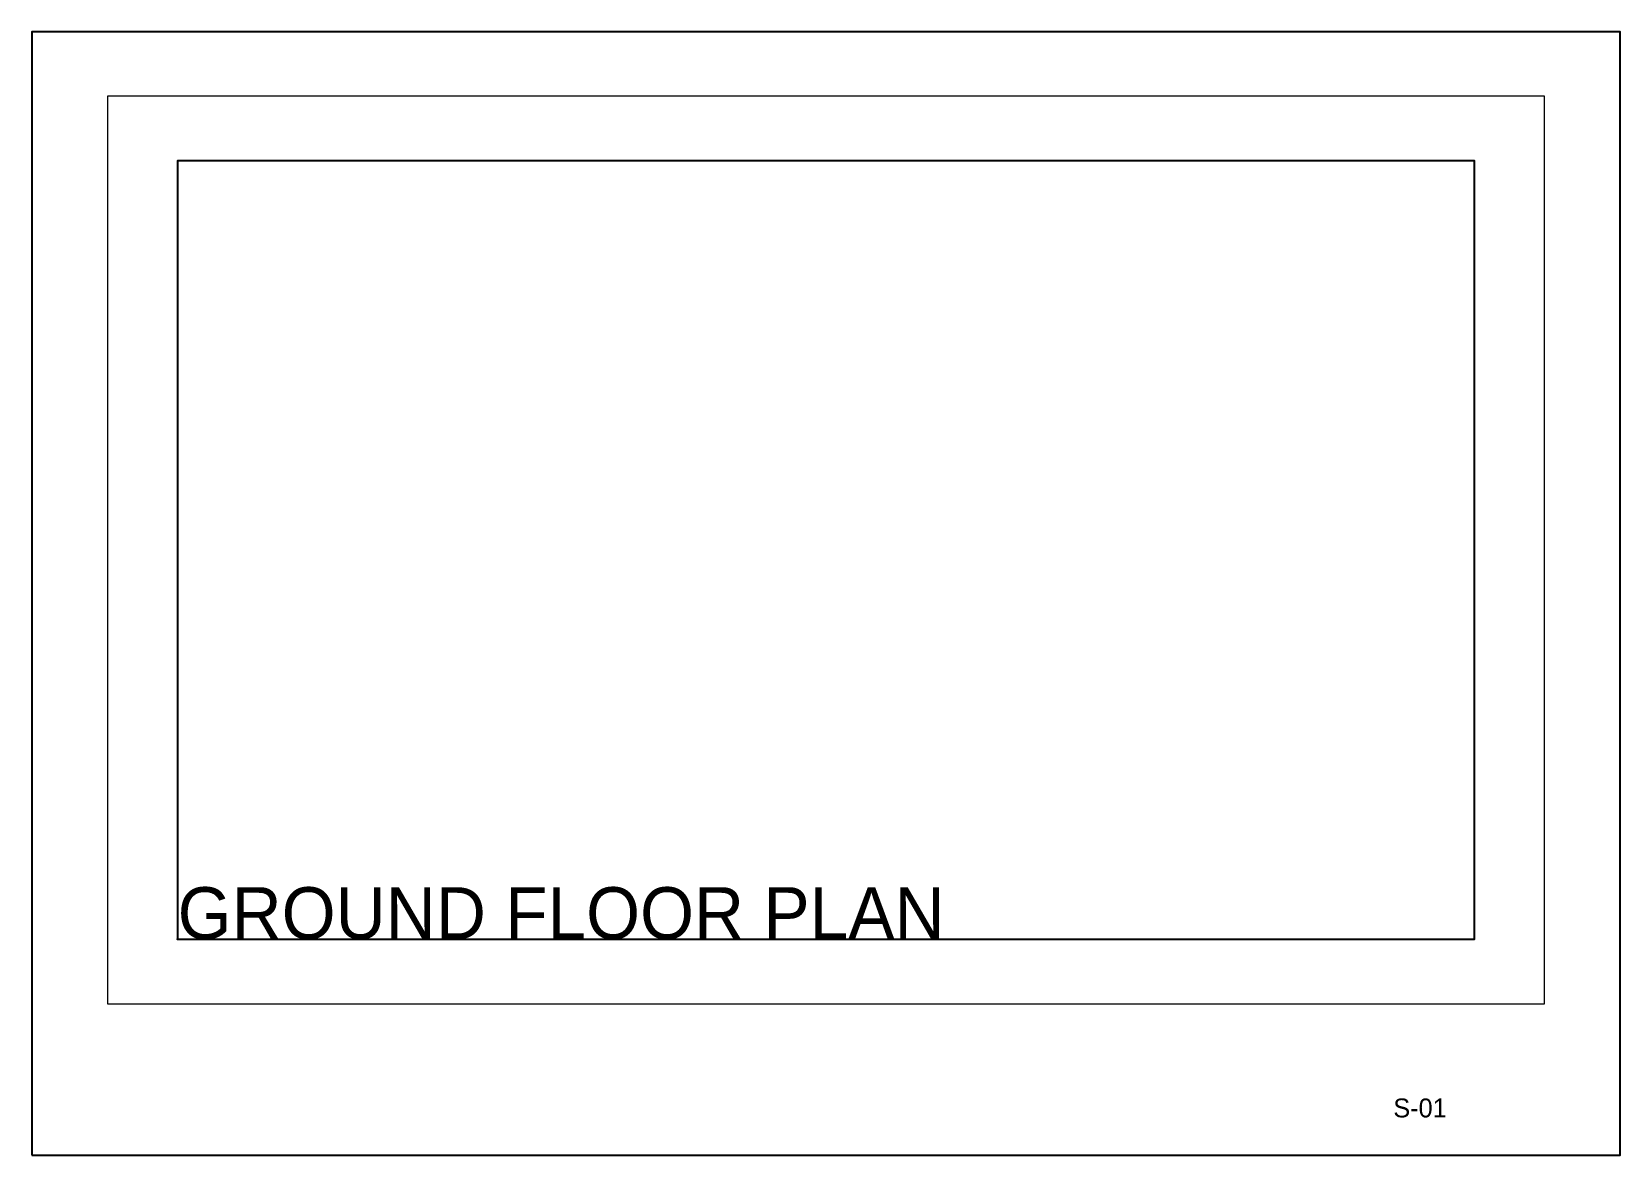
# Paper-space layout 'A3 SHEET' of a CAD drawing. Header units: millimetres. Extents: x 0 to 420, y 0 to 297.
# The model-space entities are those that its viewports show. They can reach past a viewport. Long polylines and large blocks are cut down to what shows.
import ezdxf

# ---------------------------------------------------------------- set-up
doc = ezdxf.new("R2010")
doc.units = ezdxf.units.MM
doc.layers.add('SLAB', color=3, linetype='Continuous')
doc.layers.add('TITLE', color=7, linetype='Continuous')

msp = doc.modelspace()

# ---------------------------------------------------------------- linework, layer by layer
at = {"layer": 'SLAB'}
msp.add_lwpolyline([(0, 0), (10000, 0), (10000, 6000), (0, 6000)], close=True, dxfattribs=at)
msp.add_point((0, 0), dxfattribs=at)

# ---------------------------------------------------------------- texts
at = {"layer": 'TITLE'}
msp.add_text('GROUND FLOOR PLAN', height=400, dxfattribs=at).set_placement((0, 0))

psp = doc.layouts.new('A3 SHEET')

# ---------------------------------------------------------------- linework, layer by layer
at = {"layer": 'TITLE'}
psp.add_lwpolyline([(0, 0), (420, 0), (420, 297), (0, 297)], close=True, dxfattribs=at)

# ---------------------------------------------------------------- texts
psp.add_text('S-01', height=5, dxfattribs=at).set_placement((360, 10))

# ---------------------------------------------------------------- viewports
at = {"layer": 'VIEWPORTS'}
psp.add_viewport(center=(210, 160), size=(380, 240), view_center_point=(5000, 3000), view_height=7000, dxfattribs=at)

doc.saveas('drawing.dxf')
